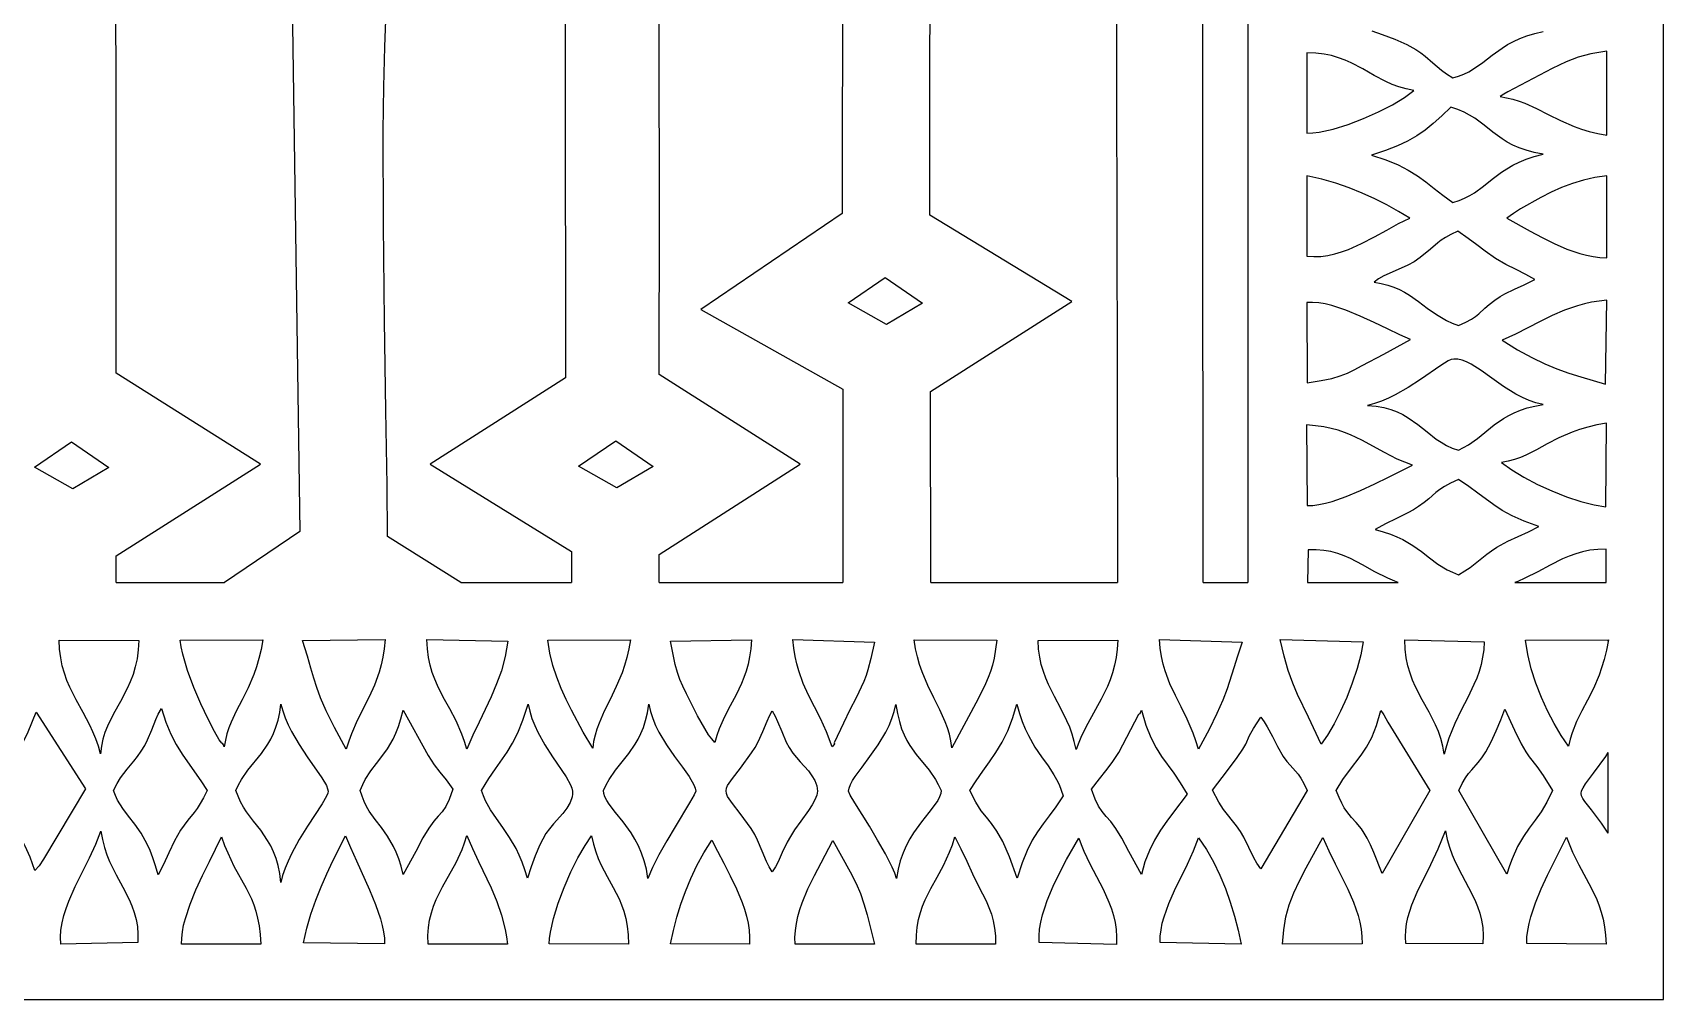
# Model space of a CAD drawing. Header units: millimetres. Extents: x 19522 to 20482, y 3580 to 5050.
# Drawn here: x 19889 to 20482, y 3580 to 3932 of the extents above; entities that cross this region are included whole.
import ezdxf

# ---------------------------------------------------------------- set-up
doc = ezdxf.new("R2010")
doc.units = ezdxf.units.MM
doc.header["$MEASUREMENT"] = 0
doc.layers.add('Default', color=7, linetype='Continuous')
doc.layers.add('Layer_1', color=1, linetype='Continuous')

msp = doc.modelspace()

# ---------------------------------------------------------------- linework, layer by layer
at = {"layer": 'Default'}
for p, q in [((19919.13, 3732.01), (19958.59, 3732.01)), ((20044.43, 3732.01), (20084.68, 3732.01)), ((20116.6, 3732.01), (20183.39, 3732.01)), ((20215.4, 3732.01), (20283.21, 3732.01)), ((20314.42, 3732.01), (20330.65, 3732.01)), ((20461.64, 3710.74), (20461.64, 3711.2)), ((20461.64, 3640.84), (20461.64, 3670.2))]:
    msp.add_line(p, q, dxfattribs=at)
for points in [[(19521.72, 3580.47), (20481.72, 3580.47), (20481.72, 5050.47), (19521.72, 5050.47)], [(20352.35, 3732.01), (20385.25, 3732.01), (20384.02, 3732.46), (20381.49, 3733.54), (20376.78, 3735.95), (20372.34, 3738.43), (20367.92, 3740.73), (20365.65, 3741.73), (20363.31, 3742.58), (20360.85, 3743.25), (20358.26, 3743.71), (20355.51, 3743.92), (20352.56, 3743.85)], [(20427.76, 3732.01), (20460.87, 3732.01), (20460.91, 3744.19), (20457.87, 3744.07), (20455.02, 3743.73), (20452.35, 3743.18), (20449.83, 3742.47), (20447.42, 3741.6), (20445.09, 3740.62), (20440.59, 3738.38), (20436.09, 3735.96), (20431.35, 3733.56), (20428.82, 3732.43)]]:
    msp.add_lwpolyline(points, close=True, dxfattribs=at)
at = {"layer": 'Layer_1'}
for points in [[(20314.42, 3732.01), (20314.04, 4193.46), (20313.8, 4220.07), (20313.98, 4234.69), (20314.28, 4241.98), (20314.77, 4249.13), (20315.5, 4256.05), (20316.51, 4262.64), (20317.82, 4268.79), (20319.49, 4274.42), (20320.47, 4277), (20321.55, 4279.42), (20322.75, 4281.65), (20324.05, 4283.7), (20325.47, 4285.53), (20327.01, 4287.16), (20328.69, 4288.55), (20330.49, 4289.7), (20330.65, 3732.01)], [(20282.16, 4255.92), (20282.23, 4241.58), (20282.13, 4222.04), (20282.54, 4069.1), (20283.15, 3808.55), (20283.21, 3732.01)], [(20215.4, 3732.01), (20215.29, 3801.52), (20266.58, 3834.2), (20214.98, 3865.62), (20215.29, 4128.14)], [(20183.42, 4050.57), (20183.11, 3866.16), (20131.72, 3831.25), (20183.39, 3802.34), (20183.39, 3732.01)], [(19919.13, 3732.01), (19919.12, 3741.76), (19971.68, 3775), (19919.15, 3808.09), (19919.05, 4046.58)], [(20116.6, 3732.01), (20116.58, 3742.18), (20167.9, 3775), (20116.56, 3807.65), (20116.66, 3867.38), (20116.61, 3927.11), (20116.53, 4046.58)], [(20082.23, 4027.92), (20082.48, 3806.46), (20033.37, 3775), (20084.68, 3743.25), (20084.68, 3732.01)], [(19982.8, 3968.21), (19985.89, 3750.51), (19958.59, 3732.01)], [(20044.43, 3732.01), (20017.85, 3748.75), (20017.66, 3767.41), (20017.2, 3794.55), (20016.68, 3827.1), (20016.31, 3862.03), (20016.29, 3896.26), (20016.47, 3912.17), (20016.81, 3926.77), (20017.34, 3939.67)], [(20375.68, 3932.52), (20379.51, 3931.23), (20384.03, 3929.5), (20388.39, 3927.59), (20391.77, 3925.8), (20393.51, 3924.61), (20395.05, 3923.4), (20397.88, 3920.9), (20401.02, 3918.27), (20402.92, 3916.89), (20405.18, 3915.48), (20407.25, 3916.05), (20409.19, 3916.8), (20411.01, 3917.7), (20412.74, 3918.74), (20416.08, 3921.11), (20419.45, 3923.7), (20423.09, 3926.32), (20425.08, 3927.57), (20427.23, 3928.75), (20429.57, 3929.84), (20432.13, 3930.81), (20434.94, 3931.63), (20438.02, 3932.28)], [(20461.64, 3640.84), (20461.4, 3641.23), (20459.21, 3644.56), (20455.64, 3649.38), (20453.18, 3652.41), (20452.4, 3653.51), (20451.93, 3654.46), (20451.79, 3655.36), (20451.98, 3656.32), (20452.51, 3657.43), (20453.4, 3658.8), (20456.3, 3662.7), (20460.74, 3668.81), (20461.64, 3670.2)]]:
    msp.add_lwpolyline(points, dxfattribs=at)
for points in [[(20352.09, 3895.32), (20354.21, 3895.44), (20356.52, 3895.75), (20361.61, 3896.89), (20367.09, 3898.58), (20372.69, 3900.71), (20378.15, 3903.14), (20383.2, 3905.73), (20387.57, 3908.36), (20390.99, 3910.88), (20388.14, 3911.47), (20385.52, 3912.22), (20383.09, 3913.11), (20380.81, 3914.12), (20376.55, 3916.36), (20372.46, 3918.71), (20368.26, 3920.94), (20366.02, 3921.93), (20363.65, 3922.82), (20361.1, 3923.56), (20358.35, 3924.12), (20355.35, 3924.49), (20352.08, 3924.62)], [(20422.34, 3908.66), (20424.74, 3908.28), (20427.03, 3907.74), (20429.24, 3907.05), (20431.39, 3906.23), (20435.6, 3904.32), (20439.86, 3902.16), (20444.35, 3899.94), (20449.26, 3897.83), (20451.94, 3896.87), (20454.79, 3896), (20457.84, 3895.24), (20461.12, 3894.61), (20461.14, 3925.19), (20455.4, 3924.16), (20450.78, 3922.99), (20446.38, 3921.34), (20441.29, 3918.85), (20425.19, 3910.43), (20423.77, 3909.56)], [(20375.59, 3887.43), (20380.84, 3885.72), (20385.23, 3883.89), (20388.97, 3881.94), (20392.26, 3879.86), (20395.32, 3877.65), (20398.35, 3875.29), (20401.57, 3872.79), (20405.18, 3870.14), (20407.42, 3870.85), (20409.46, 3871.7), (20411.33, 3872.66), (20413.06, 3873.72), (20416.29, 3876.08), (20419.47, 3878.62), (20422.92, 3881.21), (20424.84, 3882.47), (20426.95, 3883.69), (20429.28, 3884.86), (20431.88, 3885.94), (20434.78, 3886.93), (20438.03, 3887.8), (20434.76, 3888.39), (20431.87, 3889.14), (20429.29, 3890.02), (20427, 3891.02), (20424.94, 3892.11), (20423.06, 3893.27), (20419.68, 3895.75), (20416.5, 3898.3), (20413.14, 3900.77), (20411.28, 3901.92), (20409.24, 3902.99), (20406.97, 3903.97), (20404.43, 3904.83), (20401.12, 3901.63), (20398.06, 3898.87), (20395.09, 3896.48), (20392.03, 3894.39), (20388.73, 3892.51), (20385, 3890.77), (20380.67, 3889.11)], [(20352.06, 3850.72), (20354.64, 3850.53), (20357.2, 3850.6), (20359.74, 3850.93), (20362.25, 3851.46), (20364.73, 3852.19), (20367.19, 3853.08), (20372, 3855.21), (20376.66, 3857.65), (20381.16, 3860.15), (20385.47, 3862.5), (20389.58, 3864.47), (20385.45, 3866.93), (20381.2, 3869.29), (20376.81, 3871.53), (20372.26, 3873.61), (20367.53, 3875.51), (20362.61, 3877.2), (20357.48, 3878.67), (20352.12, 3879.88)], [(20424.84, 3864.43), (20433.25, 3859.77), (20437.61, 3857.42), (20442.07, 3855.22), (20446.64, 3853.26), (20451.34, 3851.67), (20453.73, 3851.04), (20456.16, 3850.55), (20458.62, 3850.2), (20461.12, 3850.01), (20461.13, 3879.83), (20456.81, 3879.21), (20452.65, 3878.27), (20448.63, 3877.05), (20444.73, 3875.57), (20440.91, 3873.88), (20437.15, 3872), (20429.72, 3867.82), (20427.23, 3866.22)], [(20376.51, 3841.21), (20379.14, 3840.77), (20381.55, 3840.17), (20383.74, 3839.43), (20385.76, 3838.56), (20387.64, 3837.58), (20389.4, 3836.52), (20392.69, 3834.21), (20395.87, 3831.79), (20399.18, 3829.41), (20402.87, 3827.23), (20404.93, 3826.26), (20407.17, 3825.4), (20409.93, 3826.67), (20411.94, 3827.75), (20413.42, 3828.71), (20414.57, 3829.65), (20416.82, 3831.75), (20418.35, 3833.09), (20420.45, 3834.72), (20422.32, 3835.98), (20424.11, 3837.01), (20427.61, 3838.64), (20431.15, 3840.18), (20434.94, 3842.16), (20431.76, 3844.01), (20428.18, 3845.76), (20424.4, 3847.64), (20420.64, 3849.85), (20416.98, 3852.43), (20413.86, 3854.78), (20410.72, 3857.14), (20407, 3859.72), (20404.45, 3858.54), (20402.5, 3857.47), (20400.97, 3856.46), (20399.68, 3855.45), (20397.1, 3853.16), (20393.33, 3850.15), (20391.06, 3848.64), (20388.76, 3847.39), (20384.24, 3845.36), (20380.07, 3843.48), (20378.19, 3842.43)], [(20185.28, 3833.69), (20198.8, 3842.9), (20212.39, 3833.58), (20199.22, 3825.78)], [(20352.16, 3804.56), (20357.26, 3805.4), (20361.16, 3806.23), (20364.23, 3807.12), (20366.83, 3808.13), (20369.34, 3809.36), (20372.14, 3810.86), (20380.06, 3815.02), (20389.82, 3820.37), (20385.89, 3822.06), (20381.4, 3824.19), (20376.52, 3826.55), (20371.43, 3828.9), (20366.27, 3831.03), (20361.21, 3832.71), (20358.77, 3833.3), (20356.42, 3833.7), (20354.17, 3833.87), (20352.06, 3833.78)], [(20423.15, 3820.1), (20428.74, 3816.62), (20433.84, 3813.82), (20438.57, 3811.56), (20443.04, 3809.72), (20447.36, 3808.18), (20451.66, 3806.81), (20460.64, 3804.11), (20461.21, 3834.65), (20458.34, 3834.34), (20455.6, 3833.9), (20452.99, 3833.34), (20450.49, 3832.66), (20445.75, 3831.03), (20441.26, 3829.09), (20436.88, 3826.93), (20432.49, 3824.65), (20427.96, 3822.35)], [(20374.19, 3796.43), (20377.28, 3796.15), (20380.07, 3795.65), (20382.6, 3794.95), (20384.89, 3794.08), (20386.99, 3793.07), (20388.93, 3791.94), (20392.47, 3789.43), (20395.79, 3786.77), (20399.15, 3784.19), (20400.95, 3782.99), (20402.86, 3781.89), (20404.92, 3780.91), (20407.17, 3780.09), (20409.09, 3781.05), (20410.87, 3782.1), (20414.12, 3784.39), (20420.24, 3789.29), (20423.61, 3791.64), (20425.48, 3792.73), (20427.52, 3793.74), (20429.76, 3794.66), (20432.22, 3795.47), (20434.95, 3796.16), (20437.97, 3796.7), (20435.39, 3797.35), (20432.89, 3798.23), (20430.46, 3799.31), (20428.1, 3800.55), (20423.6, 3803.33), (20419.39, 3806.27), (20415.48, 3809.05), (20411.85, 3811.35), (20410.16, 3812.23), (20408.53, 3812.86), (20406.98, 3813.22), (20405.5, 3813.27), (20404.61, 3813.05), (20403.51, 3812.55), (20400.75, 3810.89), (20393.37, 3805.8), (20388.97, 3802.94), (20384.24, 3800.24), (20381.78, 3799.04), (20379.27, 3797.98), (20376.74, 3797.1)], [(20352.15, 3759.98), (20354.25, 3760.04), (20356.5, 3760.33), (20358.85, 3760.82), (20361.31, 3761.48), (20366.41, 3763.25), (20371.64, 3765.44), (20376.82, 3767.87), (20381.8, 3770.34), (20390.45, 3774.66), (20384.96, 3776.92), (20380.28, 3779.25), (20372.09, 3783.74), (20367.99, 3785.71), (20365.81, 3786.58), (20363.48, 3787.36), (20360.97, 3788.03), (20358.25, 3788.59), (20355.27, 3789.03), (20352, 3789.32)], [(20422.89, 3775.59), (20426.57, 3772.93), (20431, 3770.28), (20435.94, 3767.71), (20441.19, 3765.33), (20446.51, 3763.22), (20451.7, 3761.48), (20456.53, 3760.21), (20460.78, 3759.48), (20461.09, 3789.99), (20457.48, 3789.32), (20454.2, 3788.54), (20451.22, 3787.65), (20448.5, 3786.68), (20443.7, 3784.59), (20439.51, 3782.4), (20435.63, 3780.25), (20431.76, 3778.31), (20429.74, 3777.45), (20427.61, 3776.7), (20425.34, 3776.08)], [(19889.42, 3773.97), (19902.95, 3783.18), (19916.53, 3773.85), (19903.36, 3766.05)], [(20087.29, 3774.37), (20100.81, 3783.58), (20114.4, 3774.25), (20101.22, 3766.46)], [(20376.88, 3751.27), (20379.85, 3750.48), (20382.49, 3749.6), (20384.85, 3748.66), (20386.97, 3747.65), (20390.62, 3745.5), (20393.75, 3743.24), (20396.66, 3740.96), (20399.67, 3738.75), (20403.07, 3736.69), (20405.01, 3735.74), (20407.17, 3734.87), (20409.49, 3736.22), (20411.42, 3737.49), (20414.53, 3739.9), (20417.48, 3742.29), (20419.18, 3743.54), (20421.21, 3744.86), (20425.18, 3747.03), (20428.97, 3748.78), (20432.69, 3750.44), (20436.46, 3752.37), (20431.09, 3754.37), (20426.74, 3756.31), (20423.13, 3758.25), (20420.02, 3760.23), (20414.2, 3764.5), (20410.97, 3766.88), (20407.17, 3769.48), (20404.28, 3768.12), (20402.09, 3766.92), (20400.41, 3765.81), (20399.03, 3764.73), (20396.43, 3762.45), (20394.8, 3761.14), (20392.71, 3759.62), (20390.83, 3758.44), (20388.84, 3757.35), (20384.72, 3755.34), (20380.63, 3753.38)], [(19913.48, 3669.76), (19912.69, 3672.58), (19911.76, 3675.24), (19910.71, 3677.77), (19909.57, 3680.18), (19907.11, 3684.8), (19904.61, 3689.34), (19902.27, 3694), (19901.23, 3696.45), (19900.32, 3699.02), (19899.55, 3701.74), (19898.97, 3704.63), (19898.58, 3707.73), (19898.43, 3711.05), (19927.34, 3710.94), (19927.19, 3707.5), (19926.77, 3704.31), (19926.11, 3701.34), (19925.27, 3698.56), (19924.26, 3695.94), (19923.14, 3693.46), (19920.68, 3688.8), (19918.19, 3684.32), (19915.96, 3679.81), (19915.04, 3677.47), (19914.29, 3675.03), (19913.76, 3672.47)], [(19958.45, 3672.27), (19958.15, 3673.03), (19957.96, 3673.38), (19957.58, 3673.62), (19956.64, 3674.84), (19954.87, 3677.91), (19952.56, 3682.4), (19949.97, 3687.87), (19947.39, 3693.91), (19945.08, 3700.06), (19943.34, 3705.92), (19942.76, 3708.59), (19942.42, 3711.03), (19972.53, 3711.23), (19971.86, 3707.65), (19971.07, 3704.37), (19970.18, 3701.37), (19969.22, 3698.61), (19967.12, 3693.69), (19964.94, 3689.33), (19962.82, 3685.28), (19960.94, 3681.26), (19960.12, 3679.19), (19959.43, 3677.02), (19958.86, 3674.72)], [(20017, 3711.25), (20016.65, 3707.92), (20016.16, 3704.87), (20015.55, 3702.06), (20014.82, 3699.45), (20013.09, 3694.73), (20011.1, 3690.4), (20006.77, 3681.81), (20004.67, 3676.97), (20003.69, 3674.29), (20002.77, 3671.38), (19998.54, 3679.37), (19995.54, 3685.42), (19993.49, 3690.06), (19992.07, 3693.84), (19990.99, 3697.28), (19989.96, 3700.92), (19988.69, 3705.3), (19986.86, 3710.93)], [(20061.59, 3710.66), (20060.6, 3705.09), (20059.2, 3699.95), (20057.47, 3695.13), (20055.5, 3690.5), (20051.12, 3681.3), (20048.86, 3676.49), (20046.68, 3671.38), (20045.83, 3674.26), (20044.87, 3676.92), (20042.73, 3681.73), (20040.42, 3686.09), (20038.1, 3690.29), (20035.94, 3694.61), (20034.97, 3696.92), (20034.1, 3699.36), (20033.36, 3701.98), (20032.76, 3704.81), (20032.32, 3707.89), (20032.07, 3711.26)], [(20088.96, 3677.62), (20084.73, 3685.57), (20082.76, 3689.53), (20080.94, 3693.54), (20079.32, 3697.65), (20077.94, 3701.91), (20076.83, 3706.36), (20076.06, 3711.05), (20106.17, 3711.15), (20105.59, 3707.86), (20104.87, 3704.79), (20104.02, 3701.9), (20103.08, 3699.18), (20100.99, 3694.16), (20098.79, 3689.55), (20096.64, 3685.19), (20094.74, 3680.89), (20093.94, 3678.72), (20093.27, 3676.5), (20092.76, 3674.22), (20092.41, 3671.84)], [(20136.85, 3673.82), (20135.69, 3675.25), (20134.58, 3676.67), (20130.52, 3683.59), (20126.49, 3691.55), (20125.14, 3694.34), (20124.08, 3696.81), (20123.22, 3699.32), (20122.43, 3702.24), (20120.69, 3710.74), (20150.17, 3711.13), (20149.92, 3707.94), (20149.49, 3705.01), (20148.92, 3702.31), (20148.23, 3699.81), (20147.42, 3697.48), (20146.52, 3695.28), (20144.54, 3691.17), (20142.42, 3687.22), (20140.33, 3683.18), (20138.42, 3678.8), (20137.58, 3676.4)], [(20194.87, 3710.31), (20193.5, 3704.39), (20192.49, 3700.22), (20191.87, 3698.24), (20191.01, 3696.05), (20188.18, 3690.15), (20185.9, 3685.71), (20183.56, 3680.86), (20180.22, 3673.7), (20180.33, 3673.43), (20180.12, 3673.06), (20179.48, 3672.25), (20177.41, 3677.76), (20175.23, 3682.53), (20170.91, 3691.01), (20168.97, 3695.26), (20167.32, 3699.88), (20166.63, 3702.42), (20166.04, 3705.15), (20165.58, 3708.12), (20165.24, 3711.35)], [(20239.38, 3711.08), (20238.36, 3704.48), (20237.76, 3701.93), (20237.06, 3699.64), (20236.23, 3697.44), (20235.22, 3695.17), (20232.58, 3689.69), (20223.06, 3671.86), (20222.68, 3674.41), (20222.13, 3676.84), (20221.42, 3679.16), (20220.6, 3681.41), (20218.65, 3685.78), (20216.49, 3690.12), (20214.28, 3694.64), (20212.22, 3699.53), (20211.3, 3702.17), (20210.49, 3704.97), (20209.81, 3707.97), (20209.28, 3711.17)], [(20283.32, 3711.02), (20283.11, 3707.79), (20282.71, 3704.77), (20282.13, 3701.93), (20281.4, 3699.24), (20280.54, 3696.69), (20279.56, 3694.26), (20277.35, 3689.65), (20272.5, 3680.82), (20270.19, 3676.26), (20269.13, 3673.86), (20268.17, 3671.36), (20267.54, 3674.23), (20266.76, 3676.9), (20265.85, 3679.41), (20264.84, 3681.78), (20262.63, 3686.26), (20260.33, 3690.56), (20258.14, 3694.93), (20257.16, 3697.23), (20256.28, 3699.63), (20255.54, 3702.16), (20254.96, 3704.87), (20254.57, 3707.78), (20254.39, 3710.92)], [(20312.64, 3671.42), (20311.7, 3674.48), (20310.71, 3677.29), (20308.59, 3682.31), (20306.41, 3686.77), (20304.27, 3690.98), (20302.29, 3695.24), (20300.59, 3699.86), (20299.88, 3702.39), (20299.28, 3705.13), (20298.81, 3708.1), (20298.47, 3711.35), (20328.54, 3710.33), (20326.83, 3705.28), (20325.5, 3701.01), (20323.08, 3693.36), (20321.52, 3689.24), (20319.41, 3684.46), (20316.53, 3678.64)], [(20357.27, 3673.25), (20352.64, 3683.01), (20348.7, 3691.26), (20346.95, 3695.45), (20345.33, 3700.02), (20343.82, 3705.22), (20342.42, 3711.31), (20372.59, 3710.48), (20371.72, 3705.76), (20370.36, 3700.7), (20368.62, 3695.48), (20366.57, 3690.27), (20364.33, 3685.27), (20361.97, 3680.64), (20359.59, 3676.57)], [(20402.06, 3669.61), (20401.54, 3672.53), (20400.82, 3675.27), (20399.92, 3677.85), (20398.89, 3680.29), (20396.54, 3684.93), (20394.04, 3689.42), (20391.63, 3694.04), (20390.55, 3696.47), (20389.6, 3699.03), (20388.8, 3701.74), (20388.18, 3704.64), (20387.79, 3707.76), (20387.66, 3711.13), (20416.55, 3710.51), (20416.39, 3707.59), (20416.01, 3704.83), (20415.45, 3702.2), (20414.72, 3699.68), (20413.85, 3697.25), (20412.86, 3694.89), (20410.63, 3690.25), (20408.24, 3685.59), (20405.88, 3680.72), (20403.75, 3675.45), (20402.84, 3672.61)], [(20447.24, 3672.56), (20444.61, 3676.42), (20442.04, 3680.72), (20439.6, 3685.36), (20437.35, 3690.27), (20435.36, 3695.37), (20433.7, 3700.58), (20432.43, 3705.82), (20431.63, 3711.02), (20461.72, 3711.2), (20461, 3707.46), (20460.18, 3704.09), (20459.28, 3701.05), (20458.33, 3698.28), (20456.29, 3693.45), (20454.18, 3689.26), (20452.1, 3685.41), (20450.18, 3681.55), (20448.52, 3677.37), (20447.83, 3675.07)], [(19889.63, 3627.34), (19887.86, 3632.14), (19886.12, 3636.14), (19884.34, 3639.54), (19882.49, 3642.56), (19880.51, 3645.41), (19878.35, 3648.3), (19873.27, 3655.06), (19876.27, 3660.23), (19878.51, 3663.59), (19881.72, 3667.7), (19883.19, 3669.84), (19884.9, 3672.95), (19887.1, 3677.75), (19890.02, 3684.91), (19907.99, 3656.96), (19892.75, 3631.48), (19891.1, 3629.04)], [(19934.39, 3625.73), (19933.5, 3629.01), (19932.54, 3631.94), (19931.52, 3634.56), (19930.44, 3636.89), (19928.2, 3640.85), (19925.9, 3644.13), (19923.66, 3647.04), (19921.55, 3649.86), (19919.69, 3652.9), (19918.88, 3654.6), (19918.17, 3656.46), (19919.49, 3658.95), (19920.74, 3660.97), (19923.14, 3664.14), (19925.59, 3667.03), (19926.89, 3668.71), (19928.28, 3670.71), (19929.55, 3672.82), (19930.56, 3674.79), (19932.12, 3678.5), (19933.58, 3682.21), (19934.47, 3684.17), (19935.58, 3686.25), (19937.21, 3681.26), (19939.03, 3676.93), (19941, 3673.1), (19943.1, 3669.65), (19947.58, 3663.22), (19949.91, 3659.96), (19952.27, 3656.46), (19950.95, 3653.77), (19949.75, 3651.64), (19948.62, 3649.92), (19947.52, 3648.46), (19945.25, 3645.65), (19942.57, 3641.96), (19940.35, 3638.05), (19938.3, 3633.73), (19936.34, 3629.47)], [(19979.01, 3622.98), (19978.64, 3626.19), (19978.06, 3629.09), (19977.31, 3631.72), (19976.4, 3634.1), (19975.35, 3636.28), (19974.21, 3638.29), (19971.71, 3641.93), (19969.1, 3645.29), (19966.59, 3648.65), (19965.43, 3650.41), (19964.38, 3652.28), (19963.46, 3654.29), (19962.7, 3656.46), (19963.65, 3658.52), (19964.69, 3660.39), (19967, 3663.75), (19971.96, 3669.89), (19974.3, 3673.25), (19975.38, 3675.12), (19976.37, 3677.17), (19977.25, 3679.43), (19978, 3681.93), (19978.61, 3684.73), (19979.05, 3687.84), (19979.71, 3685.33), (19980.6, 3682.82), (19981.68, 3680.33), (19982.92, 3677.86), (19985.69, 3673.08), (19988.64, 3668.6), (19993.88, 3661.03), (19995.57, 3658.18), (19996.05, 3657.05), (19996.25, 3656.13), (19996.12, 3655.39), (19995.67, 3654.36), (19994.02, 3651.52), (19988.74, 3643.41), (19985.74, 3638.54), (19982.91, 3633.38), (19981.65, 3630.75), (19980.56, 3628.13), (19979.66, 3625.53)], [(20041.6, 3656.86), (20040.26, 3653.13), (20038.98, 3650.55), (20037.68, 3648.66), (20036.28, 3647.03), (20034.7, 3645.22), (20032.87, 3642.76), (20030.69, 3639.23), (20028.11, 3634.18), (20023.53, 3625.88), (20022.78, 3628.88), (20021.93, 3631.56), (20021, 3633.95), (20019.99, 3636.09), (20017.83, 3639.79), (20015.57, 3642.97), (20013.32, 3645.92), (20011.2, 3648.94), (20010.23, 3650.58), (20009.34, 3652.35), (20008.54, 3654.29), (20007.85, 3656.44), (20008.78, 3658.56), (20009.74, 3660.42), (20011.72, 3663.55), (20013.75, 3666.21), (20015.8, 3668.77), (20017.84, 3671.61), (20019.84, 3675.12), (20020.8, 3677.23), (20021.75, 3679.66), (20022.67, 3682.44), (20023.55, 3685.62), (20032.57, 3669.1), (20034.77, 3665.78), (20036.88, 3663.03), (20039.09, 3660.26)], [(20068.96, 3687.82), (20069.54, 3685.19), (20070.34, 3682.61), (20071.33, 3680.09), (20072.47, 3677.64), (20075.05, 3672.97), (20077.8, 3668.66), (20082.76, 3661.34), (20084.4, 3658.44), (20084.89, 3657.21), (20085.12, 3656.14), (20085.12, 3655.1), (20084.95, 3654.06), (20084.2, 3652.03), (20083, 3650.03), (20081.51, 3648.08), (20078.2, 3644.3), (20076.68, 3642.48), (20075.43, 3640.72), (20073.24, 3636.68), (20071.49, 3632.66), (20070.03, 3628.61), (20068.71, 3624.48), (20067.79, 3627.59), (20066.78, 3630.4), (20065.7, 3632.96), (20064.57, 3635.29), (20062.21, 3639.38), (20059.8, 3642.93), (20057.46, 3646.17), (20055.31, 3649.34), (20053.44, 3652.68), (20052.66, 3654.49), (20051.99, 3656.44), (20054.62, 3660.78), (20057.03, 3664.33), (20061.33, 3670.4), (20063.3, 3673.59), (20065.2, 3677.34), (20067.07, 3681.97)], [(20112.83, 3687.77), (20113.42, 3685.12), (20114.25, 3682.54), (20115.28, 3680.03), (20116.49, 3677.6), (20119.25, 3672.97), (20122.22, 3668.71), (20125.08, 3664.85), (20127.53, 3661.44), (20129.24, 3658.52), (20129.73, 3657.26), (20129.92, 3656.13), (20129.31, 3654.79), (20127.64, 3651.94), (20122.35, 3643.24), (20119.34, 3638.14), (20116.5, 3633.05), (20114.12, 3628.36), (20112.51, 3624.44), (20111.97, 3627.75), (20111.18, 3630.83), (20110.18, 3633.68), (20109.02, 3636.32), (20107.73, 3638.76), (20106.35, 3641.01), (20103.48, 3645.02), (20100.72, 3648.46), (20098.41, 3651.44), (20097.51, 3652.78), (20096.84, 3654.06), (20096.44, 3655.27), (20096.34, 3656.44), (20097.34, 3658.51), (20098.42, 3660.39), (20100.73, 3663.75), (20105.58, 3669.87), (20107.88, 3673.2), (20108.95, 3675.06), (20109.94, 3677.1), (20110.83, 3679.36), (20111.63, 3681.86), (20112.3, 3684.65)], [(20157.73, 3626.81), (20156.55, 3628.68), (20155.6, 3630.56), (20154.03, 3634.38), (20152.38, 3638.35), (20151.32, 3640.41), (20149.98, 3642.55), (20146.04, 3648.01), (20143.2, 3651.72), (20141.48, 3654.27), (20141.05, 3655.3), (20140.9, 3656.25), (20141.04, 3657.21), (20141.47, 3658.24), (20143.2, 3660.82), (20146.1, 3664.58), (20150.18, 3670.11), (20151.47, 3672.1), (20152.54, 3674.06), (20154.24, 3677.89), (20155.8, 3681.65), (20156.69, 3683.53), (20157.73, 3685.41), (20158.78, 3683.44), (20159.65, 3681.54), (20161.15, 3677.8), (20162.82, 3674.03), (20163.9, 3672.07), (20165.23, 3670.03), (20166.49, 3668.43), (20167.91, 3666.82), (20170.83, 3663.52), (20172.13, 3661.79), (20173.2, 3659.99), (20173.93, 3658.11), (20174.21, 3656.13), (20173.96, 3654.76), (20173.24, 3653.07), (20172.17, 3651.17), (20170.88, 3649.16), (20168.09, 3645.24), (20165.84, 3642.13), (20164.28, 3639.73), (20163.09, 3637.6), (20161.36, 3633.89), (20159.84, 3630.47), (20158.91, 3628.7)], [(20202.93, 3624.44), (20202.22, 3626.41), (20201.29, 3628.59), (20198.89, 3633.35), (20196.03, 3638.4), (20193.01, 3643.4), (20187.73, 3651.9), (20186.07, 3654.74), (20185.45, 3656.18), (20185.64, 3657.31), (20186.13, 3658.58), (20186.89, 3659.99), (20187.87, 3661.52), (20190.34, 3664.95), (20193.23, 3668.82), (20196.22, 3673.07), (20198.99, 3677.67), (20200.2, 3680.07), (20201.23, 3682.55), (20202.05, 3685.08), (20202.61, 3687.67), (20203.2, 3684.37), (20203.92, 3681.45), (20204.74, 3678.87), (20205.66, 3676.59), (20206.66, 3674.56), (20207.72, 3672.73), (20210, 3669.54), (20214.77, 3663.75), (20217.03, 3660.46), (20218.09, 3658.56), (20219.07, 3656.44), (20218.97, 3655.27), (20218.56, 3654.06), (20217.89, 3652.79), (20217, 3651.44), (20214.68, 3648.47), (20211.94, 3645.04), (20209.07, 3641.04), (20207.7, 3638.78), (20206.41, 3636.34), (20205.25, 3633.7), (20204.26, 3630.85), (20203.47, 3627.76)], [(20246.78, 3624.49), (20243.96, 3632.28), (20241.53, 3637.81), (20239.4, 3641.66), (20237.45, 3644.43), (20235.59, 3646.7), (20233.72, 3649.07), (20231.73, 3652.12), (20229.52, 3656.44), (20231.87, 3659.98), (20234.28, 3663.38), (20236.7, 3666.77), (20239.05, 3670.25), (20241.28, 3673.97), (20243.32, 3678.05), (20245.12, 3682.61), (20246.6, 3687.78), (20247.57, 3684.46), (20248.61, 3681.48), (20249.7, 3678.81), (20250.85, 3676.4), (20253.23, 3672.22), (20255.64, 3668.66), (20257.97, 3665.4), (20260.13, 3662.14), (20261.11, 3660.42), (20262.01, 3658.58), (20262.81, 3656.59), (20263.5, 3654.42), (20260.83, 3650.51), (20258.42, 3647.24), (20256.21, 3644.31), (20254.17, 3641.43), (20252.24, 3638.3), (20250.4, 3634.63), (20248.59, 3630.13)], [(20287.4, 3634.24), (20284.84, 3639.12), (20282.66, 3642.6), (20280.78, 3645.09), (20279.15, 3646.99), (20277.7, 3648.72), (20276.37, 3650.66), (20275.11, 3653.24), (20273.84, 3656.85), (20276.64, 3660.66), (20279.05, 3663.61), (20281.33, 3666.53), (20283.77, 3670.25), (20291.02, 3684.12), (20291.44, 3684.41), (20291.65, 3684.81), (20291.96, 3685.67), (20293.58, 3680.11), (20295.35, 3675.65), (20297.25, 3671.97), (20299.29, 3668.79), (20303.71, 3662.72), (20306.08, 3659.24), (20308.54, 3655.07), (20303.64, 3648.54), (20301.21, 3645.28), (20298.89, 3641.93), (20296.74, 3638.39), (20294.83, 3634.59), (20293.22, 3630.45), (20291.99, 3625.88)], [(20335.32, 3627.92), (20333.96, 3629.95), (20332.85, 3631.91), (20331.03, 3635.7), (20329.16, 3639.49), (20327.99, 3641.46), (20326.55, 3643.51), (20321.78, 3649.54), (20320.06, 3652.21), (20317.76, 3656.54), (20323.29, 3663.71), (20326.78, 3668.46), (20328.79, 3671.43), (20329.85, 3673.31), (20331.27, 3676.42), (20332.69, 3678.98), (20335.32, 3683.11), (20336.58, 3681.32), (20337.67, 3679.54), (20339.55, 3675.99), (20341.37, 3672.42), (20343.53, 3668.8), (20344.84, 3667), (20345.97, 3665.62), (20347.93, 3663.45), (20348.87, 3662.3), (20349.86, 3660.87), (20350.95, 3658.97), (20352.2, 3656.44)], [(20379.44, 3626.2), (20376.49, 3633.85), (20375.2, 3636.71), (20374.02, 3639.04), (20372.92, 3640.92), (20371.9, 3642.44), (20370.03, 3644.75), (20368.3, 3646.62), (20366.59, 3648.74), (20365.7, 3650.11), (20364.78, 3651.79), (20363.81, 3653.87), (20362.76, 3656.44), (20365.23, 3660.38), (20367.57, 3663.62), (20371.87, 3669.23), (20373.83, 3672.2), (20375.66, 3675.69), (20377.37, 3680), (20378.96, 3685.44), (20380.06, 3683.96), (20381.59, 3681.22), (20396.86, 3656.44)], [(20407.3, 3656.44), (20408.58, 3659.01), (20409.77, 3660.98), (20410.92, 3662.54), (20412.05, 3663.87), (20414.43, 3666.56), (20415.75, 3668.29), (20417.2, 3670.51), (20419.15, 3674.08), (20420.98, 3678.04), (20422.63, 3682.1), (20424.02, 3685.96), (20427.58, 3678.3), (20430.01, 3673.39), (20431.67, 3670.42), (20432.94, 3668.59), (20435.76, 3665.09), (20438.05, 3661.81), (20441.42, 3656.44), (20439.39, 3652.16), (20437.28, 3648.67), (20435.14, 3645.63), (20432.98, 3642.73), (20430.84, 3639.64), (20428.74, 3636.04), (20426.72, 3631.61), (20425.75, 3628.98), (20424.81, 3626.02)], [(19899.04, 3600.52), (19898.91, 3603.08), (19899.07, 3605.67), (19899.49, 3608.29), (19900.12, 3610.92), (19900.95, 3613.57), (19901.93, 3616.22), (19904.26, 3621.51), (19909.43, 3631.87), (19911.77, 3636.84), (19913.61, 3641.61), (19914.13, 3638.58), (19914.85, 3635.74), (19915.74, 3633.07), (19916.77, 3630.54), (19919.09, 3625.8), (19921.54, 3621.28), (19923.84, 3616.78), (19924.84, 3614.46), (19925.7, 3612.07), (19926.38, 3609.56), (19926.85, 3606.92), (19927.08, 3604.12), (19927.02, 3601.12)], [(20388.1, 3600.81), (20387.97, 3603.27), (20388.07, 3605.66), (20388.36, 3607.98), (20388.83, 3610.27), (20389.48, 3612.53), (20390.27, 3614.79), (20392.22, 3619.39), (20397.14, 3629.45), (20399.82, 3635.22), (20402.47, 3641.71), (20403.11, 3638.63), (20403.94, 3635.75), (20404.92, 3633.06), (20406.02, 3630.5), (20408.43, 3625.72), (20410.91, 3621.17), (20413.18, 3616.62), (20414.16, 3614.27), (20414.99, 3611.83), (20415.63, 3609.27), (20416.05, 3606.57), (20416.23, 3603.69), (20416.12, 3600.61)], [(19942.96, 3600.57), (19942.98, 3602.74), (19943.23, 3605.03), (19943.69, 3607.42), (19944.32, 3609.9), (19946.03, 3615.04), (19948.17, 3620.3), (19950.57, 3625.53), (19953.05, 3630.58), (19957.48, 3639.53), (19958.58, 3636.45), (19959.7, 3633.69), (19961.98, 3628.9), (19966.39, 3620.93), (19968.31, 3616.97), (19969.16, 3614.83), (19969.92, 3612.51), (19970.57, 3609.97), (19971.12, 3607.16), (19971.53, 3604.03), (19971.8, 3600.53)], [(19987.26, 3600.99), (19988.47, 3606.32), (19989.98, 3611.48), (19991.73, 3616.48), (19993.68, 3621.35), (19995.78, 3626.11), (19997.99, 3630.78), (20002.5, 3639.93), (20004.31, 3635.63), (20006.5, 3630.8), (20011.28, 3620.3), (20013.46, 3614.96), (20015.23, 3609.8), (20015.91, 3607.33), (20016.41, 3604.98), (20016.7, 3602.75), (20016.77, 3600.67)], [(20032.61, 3600.54), (20032.52, 3603.64), (20032.7, 3606.55), (20033.12, 3609.3), (20033.76, 3611.91), (20034.58, 3614.4), (20035.54, 3616.8), (20037.8, 3621.37), (20042.75, 3630.29), (20044.94, 3634.97), (20045.86, 3637.44), (20046.61, 3640.02), (20048.69, 3635.3), (20050.94, 3630.57), (20055.47, 3621.01), (20057.53, 3616.11), (20059.28, 3611.09), (20060.63, 3605.91), (20061.11, 3603.26), (20061.44, 3600.56)], [(20076.62, 3600.61), (20076.73, 3602.62), (20077.03, 3604.87), (20078.18, 3609.92), (20079.9, 3615.46), (20082.06, 3621.18), (20084.5, 3626.79), (20087.07, 3631.99), (20089.62, 3636.47), (20092, 3639.95), (20092.68, 3636.91), (20093.5, 3634.15), (20094.43, 3631.64), (20095.45, 3629.32), (20097.64, 3625.1), (20099.89, 3621.13), (20101.99, 3617.04), (20102.93, 3614.85), (20103.75, 3612.49), (20104.43, 3609.92), (20104.96, 3607.1), (20105.29, 3603.98), (20105.42, 3600.52)], [(20120.67, 3600.72), (20121.8, 3605.52), (20123.06, 3610.3), (20124.49, 3615.04), (20126.14, 3619.75), (20128.04, 3624.44), (20130.25, 3629.11), (20132.81, 3633.74), (20135.76, 3638.36), (20137.76, 3634.31), (20140.05, 3629.97), (20142.44, 3625.4), (20144.75, 3620.64), (20146.79, 3615.73), (20147.66, 3613.23), (20148.38, 3610.71), (20148.94, 3608.17), (20149.32, 3605.63), (20149.49, 3603.08), (20149.43, 3600.53)], [(20166.03, 3600.54), (20165.94, 3603), (20166.1, 3605.51), (20166.47, 3608.03), (20167.02, 3610.56), (20167.75, 3613.1), (20168.61, 3615.62), (20170.67, 3620.62), (20173.01, 3625.46), (20175.43, 3630.07), (20179.73, 3638.27), (20186.08, 3626.86), (20188.16, 3622.65), (20189.76, 3618.91), (20191.05, 3615.23), (20192.22, 3611.22), (20194.9, 3600.6)], [(20210, 3600.56), (20210.11, 3603.81), (20210.43, 3606.78), (20210.92, 3609.51), (20211.57, 3612.03), (20212.36, 3614.39), (20213.26, 3616.61), (20215.33, 3620.79), (20217.62, 3624.89), (20219.96, 3629.18), (20222.19, 3633.96), (20223.21, 3636.62), (20224.14, 3639.52), (20226.32, 3635.24), (20228.41, 3630.76), (20230.55, 3626.14), (20232.87, 3621.43), (20235.43, 3616.31), (20236.49, 3613.89), (20237.38, 3611.47), (20238.08, 3609), (20238.57, 3606.39), (20238.83, 3603.6), (20238.84, 3600.56)], [(20254.73, 3601.09), (20254.71, 3603.52), (20254.93, 3606.02), (20255.36, 3608.58), (20255.98, 3611.17), (20256.76, 3613.79), (20257.68, 3616.41), (20259.84, 3621.6), (20262.26, 3626.6), (20264.75, 3631.28), (20269.18, 3639.13), (20270.02, 3636.72), (20270.99, 3634.35), (20273.2, 3629.7), (20278, 3620.48), (20280.13, 3615.77), (20281.04, 3613.37), (20281.79, 3610.92), (20282.38, 3608.41), (20282.77, 3605.84), (20282.92, 3603.2), (20282.82, 3600.47)], [(20298.73, 3601.12), (20298.78, 3603.45), (20299.06, 3605.8), (20299.53, 3608.16), (20300.18, 3610.52), (20301.89, 3615.28), (20304, 3620.06), (20308.68, 3629.66), (20310.86, 3634.45), (20312.68, 3639.23), (20315.55, 3634.96), (20318.13, 3630.42), (20320.42, 3625.68), (20322.45, 3620.77), (20324.23, 3615.76), (20325.78, 3610.69), (20327.11, 3605.61), (20328.24, 3600.57)], [(20343.28, 3600.53), (20343.66, 3605.74), (20344.47, 3610.45), (20345.7, 3614.86), (20347.36, 3619.17), (20349.42, 3623.58), (20351.87, 3628.28), (20357.95, 3639.38), (20360.03, 3634.51), (20362.33, 3629.8), (20367.01, 3620.52), (20369.06, 3615.83), (20370.72, 3611.01), (20371.34, 3608.53), (20371.81, 3605.99), (20372.09, 3603.39), (20372.18, 3600.71)], [(20432.04, 3600.84), (20432.12, 3603.17), (20432.41, 3605.56), (20432.88, 3608.01), (20433.52, 3610.49), (20435.2, 3615.54), (20437.29, 3620.62), (20439.63, 3625.64), (20442.04, 3630.52), (20446.44, 3639.45), (20448.66, 3634.03), (20450.99, 3629.34), (20455.52, 3621.01), (20457.5, 3616.79), (20458.36, 3614.54), (20459.12, 3612.16), (20459.77, 3609.59), (20460.28, 3606.82), (20460.65, 3603.8), (20460.87, 3600.49)]]:
    msp.add_lwpolyline(points, close=True, dxfattribs=at)

doc.saveas('drawing.dxf')
